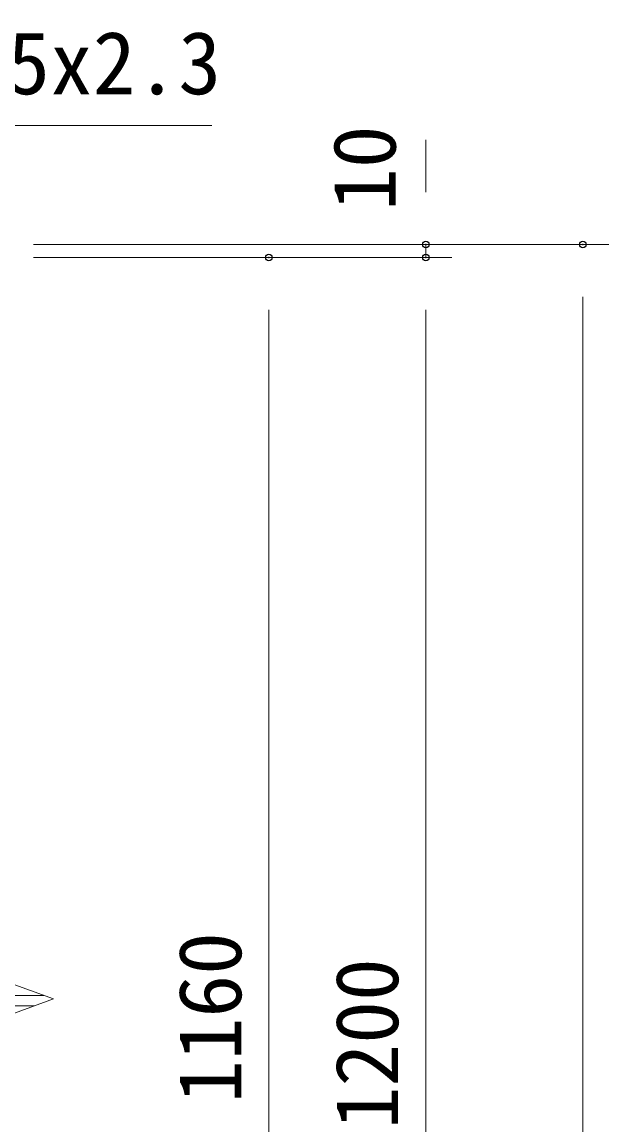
# Model space of a CAD drawing. Units: millimetres, scale not verified. Extents: x -4200 to 4200, y -2970 to 2970.
# Drawn here: x -828 to -380, y 779 to 1623 of the extents above; entities that cross this region are included whole.
import ezdxf
from ezdxf.enums import TextEntityAlignment as Align

# ---------------------------------------------------------------- set-up
doc = ezdxf.new("R2010")
doc.units = ezdxf.units.MM
doc.header["$LTSCALE"] = 10
doc.header["$PDMODE"] = 32
doc.header["$PDSIZE"] = 5
for name, color, linetype, lineweight in [('0-4_D-STR2', 7, 'Continuous', 13), ('0-5_D-STR-DIM', 7, 'Continuous', 13), ('0-9_D-STR-TXT', 7, 'Continuous', 13)]:
    doc.layers.add(name, color=color, linetype=linetype, lineweight=lineweight)
doc.layers.add('0-7_Defpoints', color=8, linetype='Continuous')
doc.styles.add('ＭＳ ゴシック', font='')
doc.styles.get('ＭＳ ゴシック').set_extended_font_data('MS Gothic')

msp = doc.modelspace()

# ---------------------------------------------------------------- linework, layer by layer
at = {"layer": '0-4_D-STR2'}
for p, q in [((-811.63, 878.54), (-890.53, 878.54)), ((-818.92, 870.54), (-872.97, 870.54))]:
    msp.add_line(p, q, dxfattribs=at)
at = {"layer": '0-5_D-STR-DIM'}
for p, q in [((-519.53, 1493.04), (-519.53, 1533.04)), ((-819.53, 1453.04), (-379.53, 1453.04)), ((-819.53, 1453.04), (-499.53, 1453.04)), ((-519.53, 1443.04), (-519.53, 1453.04)), ((-819.53, 1443.04), (-619.53, 1443.04)), ((-819.53, 1443.04), (-499.53, 1443.04)), ((-819.53, 1443.04), (-499.53, 1443.04)), ((-399.53, -16.96), (-399.53, 1413.04)), ((-639.53, 323.04), (-639.53, 1403.04)), ((-519.53, 283.04), (-519.53, 1403.04)), ((-519.53, 1403.04), (-519.53, 1363.04)), ((-804.29, 875.87), (-839.53, 888.69)), ((-874.77, 850.21), (-804.29, 875.87))]:
    msp.add_line(p, q, dxfattribs=at)
at = {"layer": '0-7_Defpoints'}
for p in [(-519.53, 1453.04), (-399.53, 1453.04), (-639.53, 1443.04), (-519.53, 1443.04)]:
    msp.add_point(p, dxfattribs=at)
at = {"layer": '0-9_D-STR-TXT'}
msp.add_lwpolyline([(-683.24, 1544.08), (-1215.17, 1544.08), (-1258.64, 1456.55)], dxfattribs=at)

# ---------------------------------------------------------------- texts
at = {"layer": '0-5_D-STR-DIM', "style": 'ＭＳ ゴシック'}
for s, p in [('10', (-528.19, 1478.64)), ('1160', (-646.27, 796.14)), ('1200', (-526.27, 776.14))]:
    msp.add_text(s, height=48.09, rotation=90, dxfattribs=at).set_placement(p, align=Align.BOTTOM_LEFT)
at = {"layer": '0-9_D-STR-TXT', "style": 'ＭＳ ゴシック'}
msp.add_text('主柱 □75x75x2.3', height=48.09, dxfattribs=at).set_placement((-1199.98, 1553.49), align=Align.BOTTOM_LEFT)

doc.saveas('drawing.dxf')
